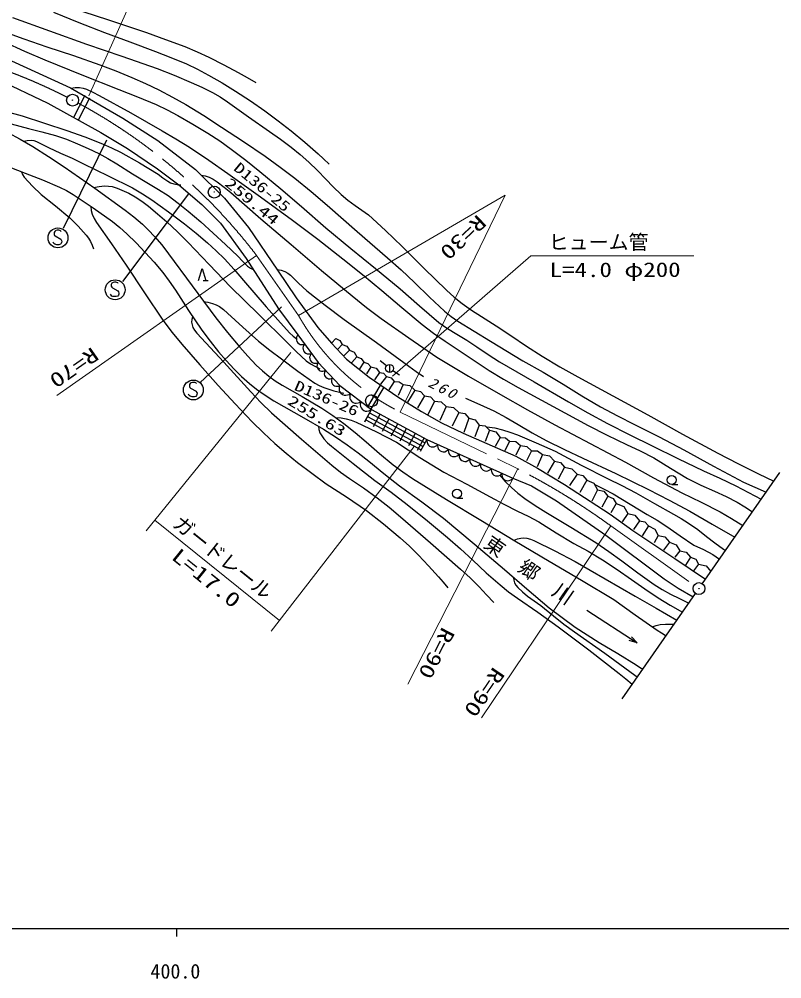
# Model space of a CAD drawing. Units: millimetres, scale not verified. Extents: x 40000 to 680000, y 20000 to 380000.
# Drawn here: x 448288 to 543756, y 198715 to 318874 of the extents above; entities that cross this region are included whole.
import ezdxf
from ezdxf.enums import TextEntityAlignment as Align

# ---------------------------------------------------------------- set-up
doc = ezdxf.new("R2010")
doc.units = ezdxf.units.MM
doc.header["$LTSCALE"] = 1000
doc.linetypes.add('CHAIN', pattern=[18.5, 12, -1.5, 3.5, -1.5])
for name, color, linetype, lineweight in [('M-BGD', 7, 'Continuous', 25), ('M-BGD-HTXT', 7, 'Continuous', 13), ('M-BMK', 2, 'CHAIN', 13), ('M-OTRS', 6, 'Continuous', 25), ('M-STR-STRC', 7, 'Continuous', 25), ('M-TTL-BAND', 7, 'Continuous', 25)]:
    doc.layers.add(name, color=color, linetype=linetype, lineweight=lineweight)
doc.layers.add('M-BMK-SRVR', color=7, linetype='Continuous')
doc.styles.add('ＭＳ ゴシック', font='')
doc.styles.get('ＭＳ ゴシック').set_extended_font_data('MS Gothic')

# ---------------------------------------------------------------- blocks, each defined once
blk = doc.blocks.new('BUHIN1')
at = {"color": 3, "linetype": 'Continuous', "lineweight": 25}
for radius in [746, 22.5]:
    blk.add_circle((0, 0), radius, dxfattribs=at)
blk = doc.blocks.new('BUHIN30')
at = {"color": 7, "linetype": 'Continuous', "lineweight": 25}
blk.add_lwpolyline([(-658, 289), (-675, 116), (-653, -47), (-588, -248), (-478, -391), (-345, -508), (-141, -598), (35, -616), (215, -601), (407, -513), (539, -418), (658, -289)], dxfattribs=at)
blk = doc.blocks.new('BUHIN31')
at = {"color": 7, "linetype": 'Continuous', "lineweight": 25}
blk.add_lwpolyline([(-633, 179), (-626, 20), (-585, -125), (-502, -299), (-384, -414), (-249, -504), (-52, -559), (110, -554), (270, -517), (433, -413), (541, -310), (633, -179)], dxfattribs=at)
blk = doc.blocks.new('BUHIN32')
at = {"color": 7, "linetype": 'Continuous', "lineweight": 25}
blk.add_lwpolyline([(-825, 93), (-784, -104), (-703, -276), (-563, -475), (-393, -595), (-206, -679), (50, -707), (251, -667), (443, -589), (625, -425), (738, -275), (825, -93)], dxfattribs=at)
blk = doc.blocks.new('BUHIN33')
at = {"color": 7, "linetype": 'Continuous', "lineweight": 25}
blk.add_lwpolyline([(-732, -82), (-658, -244), (-554, -377), (-394, -522), (-223, -592), (-45, -627), (182, -602), (348, -528), (499, -422), (624, -245), (692, -93), (732, 82)], dxfattribs=at)
blk = doc.blocks.new('BUHIN34')
at = {"color": 3, "linetype": 'Continuous', "lineweight": 25}
for radius in [746, 22.5]:
    blk.add_circle((0, 0), radius, dxfattribs=at)
blk = doc.blocks.new('BUHIN50')
at = {"color": 7, "linetype": 'Continuous', "lineweight": 25}
blk.add_line((-253, 428), (253, -428), dxfattribs=at)
blk.add_circle((0, 0), 498, dxfattribs=at)
blk = doc.blocks.new('BUHIN51')
at = {"color": 7, "linetype": 'Continuous', "lineweight": 25}
blk.add_line((506, -568), (1022, -263), dxfattribs=at)
blk.add_lwpolyline([(-14, -875), (-382, 646), (774, -410)], dxfattribs=at)
blk = doc.blocks.new('BUHIN52')
at = {"color": 7, "linetype": 'Continuous', "lineweight": 25}
blk.add_line((292, -494), (934, -114), dxfattribs=at)
blk.add_circle((0, 0), 574, dxfattribs=at)
blk = doc.blocks.new('BUHIN60')
at = {"color": 7, "linetype": 'Continuous', "lineweight": 25}
blk.add_lwpolyline([(-77, 891), (-174, 921), (-277, 911), (-403, 866), (-569, 767), (-687, 647), (-758, 496), (-758, 336), (-690, 209), (-637, 132), (-530, 50), (-420, 35), (367, 43), (489, -16), (611, -125), (677, -261), (700, -385), (681, -527), (543, -674), (296, -820), (179, -867), (48, -879), (-86, -849), (-235, -770)], dxfattribs=at)
blk.add_circle((0, 0), 1244, dxfattribs=at)

msp = doc.modelspace()

# ---------------------------------------------------------------- hatches: boundary and pattern name
at = {"layer": 'M-BGD'}
h = msp.add_hatch(dxfattribs=at)
h.set_pattern_fill('USER', color=256, style=0, pattern_type=2)
h.set_pattern_definition([(331.479, (492397, 270012), (238.74, 439.32), []), (61.48, (492397, 270012), (-2196.6, 1193.7), []), (61.48, (493256, 268976), (-2196.6, 1193.7), [])])
h.paths.add_polyline_path([(492397, 270012), (499337, 266240), (498485, 264732), (491537, 268481)])

# ---------------------------------------------------------------- linework, layer by layer
for p, q in [((446775, 313921), (454716, 310293)), ((445254, 311507), (451856, 308358)), ((454716, 310293), (461261, 306471)), ((456496, 309300), (455076, 306570)), ((457095, 308965), (455674, 306236)), ((451856, 308358), (458493, 304667)), ((461261, 306471), (465633, 303696)), ((458493, 304667), (461859, 302697)), ((465633, 303696), (470360, 300042)), ((461859, 302697), (465617, 300123)), ((465617, 300123), (468292, 298125)), ((470360, 300042), (474000, 296455)), ((468292, 298125), (471170, 295661)), ((471170, 295661), (473506, 293324)), ((474000, 296455), (476973, 292796)), ((473506, 293324), (476689, 288922)), ((476973, 292796), (480638, 287456)), ((476689, 288922), (480741, 282618)), ((480638, 287456), (482942, 284000)), ((482942, 284000), (485654, 280267)), ((480741, 282618), (483181, 279369)), ((485654, 280267), (487364, 278299)), ((483181, 279369), (485698, 275866)), ((487911, 278886), (487364, 278299)), ((487911, 278886), (488439, 278650)), ((487364, 278299), (489267, 276314)), ((488720, 278144), (488157, 277552)), ((488439, 278650), (488720, 278144)), ((488720, 278144), (489285, 277946)), ((489285, 277946), (489618, 277447)), ((489618, 277447), (488981, 276758)), ((489618, 277447), (490233, 277178)), ((490562, 276594), (489927, 275874)), ((490233, 277178), (490562, 276594)), ((490562, 276594), (491101, 276399)), ((491101, 276399), (491416, 275919)), ((485698, 275866), (488419, 273009)), ((489267, 276314), (492120, 274036)), ((491416, 275919), (490873, 275111)), ((491416, 275919), (491952, 275773)), ((492292, 275335), (491758, 274455)), ((491952, 275773), (492292, 275335)), ((492292, 275335), (492959, 275170)), ((492959, 275170), (493393, 274639)), ((494261, 275461), (493480, 276086)), ((492120, 274036), (495690, 271570)), ((493393, 274639), (492749, 273723)), ((493393, 274639), (493914, 274538)), ((494270, 274144), (493512, 273158)), ((493914, 274538), (494270, 274144)), ((494270, 274144), (494861, 273980)), ((494861, 273980), (495236, 273493)), ((495073, 274879), (495915, 274340)), ((488419, 273009), (492397, 270012)), ((493497, 273039), (491847, 270253)), ((493928, 272784), (492277, 269998)), ((495236, 273493), (494580, 272457)), ((495236, 273493), (495850, 273485)), ((496337, 273111), (495709, 271755)), ((495850, 273485), (496337, 273111)), ((496337, 273111), (497180, 273017)), ((497180, 273017), (497798, 272437)), ((495690, 271570), (498648, 269738)), ((497798, 272437), (496914, 270916)), ((497798, 272437), (498539, 272272)), ((499033, 271695), (498150, 270199)), ((498539, 272272), (499033, 271695)), ((499033, 271695), (499760, 271575)), ((499760, 271575), (500269, 271043)), ((500269, 271043), (499444, 269353)), ((500269, 271043), (501123, 270954)), ((501752, 270369), (500939, 268621)), ((501123, 270954), (501752, 270369)), ((501752, 270369), (502662, 270261)), ((491537, 268481), (492397, 270012)), ((492397, 270012), (499337, 266240)), ((498648, 269738), (501136, 268350)), ((503325, 269628), (502480, 267919)), ((502662, 270261), (503325, 269628)), ((503325, 269628), (504070, 269489)), ((504070, 269489), (504583, 268931)), ((501136, 268350), (503885, 267041)), ((504583, 268931), (503948, 267126)), ((504583, 268931), (505381, 268710)), ((505887, 268055), (505321, 266592)), ((505381, 268710), (505887, 268055)), ((505887, 268055), (506627, 267945)), ((503885, 267041), (510439, 264157)), ((507153, 267413), (506602, 265982)), ((506627, 267945), (507153, 267413)), ((507153, 267413), (507976, 267189)), ((507976, 267189), (508501, 266514)), ((499337, 266240), (498485, 264732)), ((499337, 266240), (510085, 261411)), ((508501, 266514), (507891, 265369)), ((508501, 266514), (509167, 266462)), ((509669, 266020), (509097, 264835)), ((509167, 266462), (509669, 266020)), ((509669, 266020), (510441, 265990)), ((510441, 265990), (511040, 265503)), ((511040, 265503), (510439, 264285)), ((511040, 265503), (511853, 265387)), ((512433, 264807), (511812, 263553)), ((511853, 265387), (512433, 264807)), ((512433, 264807), (513193, 264810)), ((513804, 264357), (513139, 262836)), ((513193, 264810), (513804, 264357)), ((513804, 264357), (514680, 264200)), ((510439, 264157), (513188, 262664)), ((515287, 263548), (514436, 262012)), ((514680, 264200), (515287, 263548)), ((515287, 263548), (516059, 263368)), ((516059, 263368), (516568, 262761)), ((513188, 262664), (516539, 260596)), ((516568, 262761), (515748, 261280)), ((516568, 262761), (517490, 262582)), ((517490, 262582), (518119, 261885)), ((533815, 248195), (543514, 262110)), ((510085, 261411), (512413, 260440)), ((518119, 261885), (517197, 260496)), ((518119, 261885), (518845, 261728)), ((519332, 261166), (518478, 259626)), ((518845, 261728), (519332, 261166)), ((519332, 261166), (520220, 260788)), ((520220, 260788), (520703, 259953)), ((512413, 260440), (515542, 258544)), ((516539, 260596), (522266, 256890)), ((520703, 259953), (519988, 258513)), ((520703, 259953), (521478, 259762)), ((521478, 259762), (521984, 259144)), ((515542, 258544), (521737, 254277)), ((521984, 259144), (521239, 257765)), ((521984, 259144), (522665, 258859)), ((522665, 258859), (523040, 258222)), ((523040, 258222), (522338, 257079)), ((523040, 258222), (523976, 257848)), ((523976, 257848), (524500, 256986)), ((522266, 256890), (525120, 254848)), ((524500, 256986), (523772, 255935)), ((524500, 256986), (525373, 256766)), ((525938, 256065), (525175, 254973)), ((525373, 256766), (525938, 256065)), ((525938, 256065), (526605, 255938)), ((526605, 255938), (527063, 255436)), ((525120, 254848), (530382, 251339)), ((527063, 255436), (526261, 254195)), ((527063, 255436), (527872, 255031)), ((527872, 255031), (528276, 254222)), ((521737, 254277), (529037, 248810)), ((528276, 254222), (527786, 253323)), ((528276, 254222), (529122, 254042)), ((529122, 254042), (529692, 253391)), ((529692, 253391), (528930, 252392)), ((529692, 253391), (530527, 253057)), ((530527, 253057), (530995, 252290)), ((530995, 252290), (530364, 251492)), ((530382, 251339), (534198, 248744)), ((530995, 252290), (531796, 252132)), ((532343, 251526), (531707, 250516)), ((531796, 252132), (532343, 251526)), ((532343, 251526), (532984, 251252)), ((532984, 251252), (533332, 250649)), ((533332, 250649), (532698, 249799)), ((533332, 250649), (534276, 250440)), ((534276, 250440), (534884, 249729)), ((529037, 248810), (530775, 247640)), ((530775, 247640), (532668, 246549)), ((523774, 233790), (532957, 246965)), ((519328, 244882), (525634, 240769))]:
    msp.add_line(p, q, dxfattribs=at)
for points in [[(452564, 319746), (455742, 318443), (458950, 317193), (462152, 316039), (465344, 314824), (467290, 314072), (469213, 313265), (470612, 312602), (471993, 311881), (473696, 310896), (475378, 309853), (477231, 308653), (479057, 307399), (480703, 306167), (482320, 304880), (484037, 303477), (485722, 302021), (486400, 301386), (487073, 300731)], [(454728, 320328), (459470, 318791), (464206, 317194), (466622, 316345), (469027, 315437), (470550, 314802), (472047, 314113), (473890, 313175), (475704, 312185), (476809, 311562), (477919, 310930)], [(447463, 319094), (452077, 317403), (456723, 315764), (461157, 314251), (465579, 312679), (467697, 311853), (469808, 310965), (471148, 310354), (472469, 309686), (473432, 309139), (474363, 308541), (476974, 306643), (479622, 304793), (481004, 303844), (482351, 302846), (483460, 301944), (484538, 300990), (485616, 299946), (486659, 298853), (487596, 297869), (488579, 296923), (489435, 296209), (490339, 295534), (491178, 294950), (492027, 294378)], [(445994, 317442), (448851, 316404), (451727, 315422), (455070, 314319), (458388, 313160), (460398, 312405), (462387, 311593), (464086, 310837), (465758, 310028), (467473, 309127), (469160, 308174), (471411, 306797), (473630, 305370), (476375, 303565), (479094, 301706), (480952, 300357), (482782, 298954), (484836, 297285), (486851, 295568), (490599, 292275), (494376, 289005), (496094, 287481), (497771, 285913), (499634, 284084), (501543, 282295), (502357, 281656), (503217, 281058), (507273, 278555), (511357, 276105), (513889, 274676), (516399, 273191), (518717, 271731), (521073, 270317), (523171, 269196), (525309, 268122), (528418, 266558), (531498, 264940), (535209, 262903), (538953, 260916), (540370, 260270), (541803, 259655)], [(446396, 316052), (448938, 314885), (451505, 313772), (456123, 311908), (460759, 310058), (463095, 309150), (465417, 308184), (466795, 307524), (468148, 306809), (470041, 305724), (471902, 304588), (473384, 303624), (474832, 302611), (476648, 301240), (478428, 299819), (481057, 297637), (483646, 295409), (486694, 292768), (489791, 290163), (492900, 287662), (495969, 285117), (498382, 282970), (500830, 280874), (501921, 280141), (503057, 279451), (504332, 278680), (505574, 277858), (506988, 276883), (508433, 275959), (512749, 273473), (517068, 270964), (519488, 269578), (521936, 268244), (524719, 266817), (527528, 265443), (530733, 263860), (533965, 262331), (536004, 261408), (538016, 260431), (539600, 259603), (541174, 258754)], [(454768, 310255), (455292, 310311), (455833, 310307), (456279, 310242), (456709, 310117), (457512, 309753), (458304, 309328), (462254, 307147), (466176, 304913), (467900, 303906), (469602, 302841), (472025, 301217), (474424, 299536), (478484, 296640), (482519, 293694), (485682, 291314), (488816, 288881), (491267, 286924), (493688, 284914), (496184, 282768), (498723, 280664), (500156, 279579), (501624, 278543), (504360, 276701), (507136, 274903), (508925, 273809), (510746, 272766), (515123, 270371), (519516, 267983), (521889, 266770), (524299, 265606), (526036, 264810), (527753, 263957), (529840, 262643), (531957, 261382), (533636, 260542), (535345, 259755), (536772, 259099), (538168, 258391), (539135, 257816), (540086, 257191)], [(446647, 307334), (448662, 306753), (451474, 305872), (454267, 304935), (456492, 304131), (458697, 303270), (459833, 302780), (460952, 302231), (463345, 300883), (465697, 299489), (466273, 299008), (466886, 298574), (467243, 298394), (467627, 298269), (468066, 298190), (468515, 298142)], [(447287, 305759), (449439, 305204), (451134, 304790), (452814, 304318), (454208, 303831), (455593, 303283), (456929, 302696), (458238, 302054), (459378, 301433), (460496, 300756), (462470, 299506), (464476, 298308), (465720, 297569), (466931, 296780), (468199, 295842), (469439, 294850), (471030, 293498), (472581, 292101), (474131, 290679), (475642, 289211), (476241, 288559), (476883, 287949), (477226, 287716), (477594, 287518)], [(446849, 304699), (448424, 303852), (449978, 302947), (451972, 301684), (453932, 300372), (457762, 297701), (461563, 294978), (462658, 294119), (463715, 293213), (464495, 292469), (465231, 291683), (466128, 290612), (466986, 289493), (469928, 285466), (472914, 281465), (474377, 279629), (475894, 277822), (476906, 276674), (477968, 275561), (478726, 274850), (479531, 274177), (480345, 273584), (481202, 273035), (483695, 271630), (486163, 270171), (487562, 269233), (488929, 268245), (490342, 267132), (491726, 265966), (493401, 264492), (495112, 263068), (496297, 262187), (497519, 261355), (501783, 258743), (506058, 256149), (510331, 253577), (514625, 251017), (518684, 248644), (522718, 246216), (525405, 244271), (528135, 242370), (528693, 242017), (529261, 241662)], [(448851, 303608), (449303, 303694), (449768, 303722), (450119, 303676), (450469, 303569), (451959, 302806), (453471, 302100), (454905, 301465), (456333, 300767), (459422, 299280), (462483, 297740), (463706, 297020), (464898, 296250), (466961, 294772), (468996, 293239), (470442, 292078), (471858, 290864), (472935, 289884), (473977, 288854), (475194, 287520), (476374, 286137), (479225, 282844), (482125, 279586), (482599, 279191), (483086, 278811)], [(444402, 301406), (449053, 299581), (451207, 298741), (453337, 297846), (454208, 297406), (455052, 296912), (457531, 295250), (459969, 293542), (460883, 292802), (461760, 292015), (462922, 290872), (464051, 289678), (465174, 288438), (466255, 287154), (467080, 286063), (467862, 284929), (469480, 282415), (471153, 279928), (472179, 278551), (473253, 277209), (474196, 276121), (475183, 275072), (476137, 274144), (477131, 273260), (478010, 272551), (478934, 271886), (480163, 271101), (481425, 270367), (483912, 268973), (486375, 267523), (487880, 266574), (489352, 265575), (490716, 264578), (492042, 263534), (493951, 261971), (495905, 260449), (498679, 258436), (501416, 256375), (505240, 253177), (509052, 249954), (511818, 247546), (514623, 245184), (516241, 243947), (517897, 242758), (519374, 241767), (520893, 240822), (523217, 239450), (525517, 238021), (525927, 237752), (526344, 237476)], [(448574, 299774), (448707, 299408), (448894, 299073), (449959, 297978), (451056, 296936), (452850, 295495), (454612, 294002), (455662, 292945), (456677, 291838), (456975, 291454), (457220, 291038), (457411, 290591), (457574, 290128)], [(471055, 299351), (471564, 299253), (472055, 299096), (472581, 298828), (473081, 298506), (473950, 297861), (474786, 297164), (478553, 293892), (482344, 290641), (486145, 287415), (489985, 284214), (491777, 282791), (493604, 281415), (497070, 278962), (500577, 276553), (504528, 274191), (508524, 271873), (511922, 269947), (515358, 268069), (519773, 265744), (524182, 263387), (527693, 261459), (531238, 259580), (533655, 258402), (536042, 257171), (537474, 256339), (538890, 255476)], [(457610, 297816), (458287, 297937), (458985, 298001), (459453, 297984), (459923, 297905), (460546, 297720), (461153, 297477), (461994, 297073), (462801, 296619), (463642, 296067), (464458, 295459), (465622, 294506), (466759, 293497), (468109, 292236), (469423, 290926), (472053, 288137), (474735, 285381), (478289, 281884), (481833, 278372), (483008, 277216), (484231, 276097), (484740, 275736), (485292, 275418), (485611, 275253), (485943, 275089)], [(457244, 295414), (457301, 294932), (457419, 294462), (457655, 293922), (457945, 293409), (459848, 290755), (461695, 288075), (463962, 284612), (466281, 281181), (467450, 279659), (468667, 278173), (470912, 275579), (473208, 273018), (475311, 270720), (477458, 268463), (478858, 267081), (480306, 265735), (481696, 264536), (483125, 263383), (484908, 262014), (486735, 260687), (489272, 259052), (491772, 257368), (493896, 255668), (495979, 253925), (497151, 252870), (498288, 251765), (499546, 250439), (500766, 249063), (501354, 248381), (501945, 247690)], [(492027, 294378), (494155, 292414), (496240, 290407), (498978, 287652), (501764, 284933), (502732, 284085), (503738, 283284), (504928, 282447), (506155, 281657), (508018, 280485), (509847, 279264), (511777, 277945), (513747, 276671), (515958, 275364), (518209, 274104), (522585, 271711), (526973, 269321), (531344, 266921), (535733, 264538), (538269, 263224), (540831, 261965), (541794, 261503), (542767, 261038)], [(480567, 287548), (481070, 287447), (481545, 287290), (481911, 287086), (482249, 286828), (483254, 285821), (484294, 284864), (486609, 283048), (488971, 281271), (493030, 278379), (497063, 275435), (497969, 274778), (498898, 274150)], [(471341, 283509), (471923, 283431), (472494, 283293), (472932, 283124), (473352, 282896), (473876, 282514), (474374, 282076), (476290, 280290), (478242, 278552), (479654, 277426), (481110, 276342), (483171, 274808), (485279, 273316), (485834, 273003), (486415, 272744), (487666, 272358), (488935, 272030)], [(469973, 281577), (469892, 281260), (469870, 280925), (469925, 280599), (470039, 280288), (470251, 279917), (470515, 279578), (473907, 275912), (477279, 272223), (478546, 270877), (479863, 269566), (483618, 266282), (487405, 263019), (488498, 262166), (489626, 261360), (491385, 260181), (493116, 258947), (494590, 257786), (496027, 256578), (499767, 253288), (503542, 250008), (504724, 248916), (505862, 247783), (506793, 246809), (507721, 245817)], [(504158, 271413), (505939, 270643), (507701, 269816), (509232, 268997), (510744, 268119), (512487, 267098), (514257, 266130), (516540, 264998), (518859, 263916), (522963, 261985), (527050, 259995), (529646, 258663), (532223, 257272), (535056, 255663), (537872, 254016)], [(487911, 269012), (488575, 268960), (489234, 268848), (489849, 268671), (490453, 268434), (493004, 267187), (495518, 265890), (498460, 263999), (501430, 262162), (504346, 260642), (507240, 259065), (508944, 258146), (510678, 257279), (512010, 256631), (513321, 255927), (515510, 254561), (517739, 253242), (519529, 252243), (521296, 251188), (523134, 249980), (524940, 248722), (526595, 247552), (528284, 246433), (529797, 245516), (531328, 244628)], [(485736, 267900), (485808, 267485), (485941, 267081), (486155, 266697), (486423, 266342), (486890, 265844), (487396, 265392), (490102, 263231), (492829, 261130), (494864, 259636), (496872, 258088), (499404, 256053), (501906, 253964), (503515, 252572), (505083, 251134), (506760, 249560), (508482, 248026), (509562, 247173), (510681, 246368), (513231, 244607), (515744, 242798), (519596, 239890), (523408, 236936), (524222, 236277), (525042, 235608)], [(506814, 267846), (507811, 267689), (508793, 267474), (509724, 267181), (510649, 266826), (513026, 265832), (515369, 264786), (518639, 263044), (521940, 261355), (523729, 260486), (525490, 259565), (527820, 258210), (530184, 256907), (531155, 256369), (532094, 255781), (533223, 254972), (534326, 254109), (535364, 253296), (536436, 252532), (536568, 252442), (536708, 252346)], [(508410, 261805), (509137, 260995), (509914, 260221), (510728, 259528), (511589, 258874), (512886, 257975), (514215, 257126), (517360, 255263), (520470, 253351), (522112, 252235), (523729, 251064), (525740, 249564), (527797, 248104), (528794, 247476), (529828, 246896), (530966, 246317), (532119, 245761)], [(520369, 260594), (521524, 260046), (522650, 259443), (524766, 258133), (526912, 256874), (528150, 256142), (529357, 255359), (531036, 254163), (532743, 253020), (533943, 252452), (535111, 251831), (535541, 251560), (535966, 251281)], [(510254, 253638), (510659, 253796), (511088, 253898), (511459, 253924), (511835, 253890), (512285, 253766), (512731, 253580), (515344, 252296), (517890, 250978), (521633, 248787), (525413, 246644), (528024, 245141), (530634, 243631)], [(510157, 248942), (510192, 248622), (510287, 248313), (510477, 247998), (510724, 247710), (511308, 247153), (511927, 246645), (513571, 245440), (515187, 244180), (516468, 243139), (517792, 242142), (521585, 239473), (525350, 236750), (525508, 236627), (525666, 236504)], [(527539, 242770), (528023, 242948), (528525, 243068), (529181, 243129), (529850, 243131), (530040, 243126), (530240, 243120)], [(524954, 241556), (525634, 240769), (524641, 241077)]]:
    msp.add_lwpolyline(points, dxfattribs=at)
at = {"layer": 'M-BGD-HTXT'}
for p, q in [((466443, 330379), (456997, 309295)), ((483267, 281754), (509124, 296854)), ((495992, 269684), (509124, 296854)), ((478009, 289271), (453006, 271744)), ((495006, 274185), (512325, 289245)), ((512325, 289245), (532738, 289245)), ((482296, 277149), (464203, 254788)), ((497753, 265373), (479841, 242229)), ((510695, 262574), (496948, 235599)), ((465287, 256126), (480895, 243591)), ((522343, 255436), (506156, 231409))]:
    msp.add_line(p, q, dxfattribs=at)
at = {"layer": 'M-BMK'}
for p, q in [((478009, 289271), (483267, 281754)), ((495992, 269684), (510695, 262574)), ((522343, 255436), (532775, 248015))]:
    msp.add_line(p, q, dxfattribs=at)
for centre, radius, start, end in [((422549, 246999), 69741, 62.90833, 71.97437), ((422549, 246999), 69741, 37.27637, 61.67603), ((509449, 296614), 30106, 209.578, 243.44849), ((471044, 184801), 87298, 54.01123, 62.98633)]:
    msp.add_arc(centre, radius, start, end, dxfattribs=at)
at = {"layer": 'M-OTRS'}
for radius in [746, 22.5]:
    msp.add_circle((533386, 247580), radius, dxfattribs=at)
at = {"layer": 'M-STR-STRC'}
for p, q in [((459221, 303739), (453801, 292676)), ((469479, 297002), (461222, 286042)), ((481111, 282868), (470943, 273366))]:
    msp.add_line(p, q, dxfattribs=at)
at = {"layer": 'M-TTL-BAND'}
for p, q in [((40000, 205000), (579000, 205000)), ((468000, 205000), (468000, 204000))]:
    msp.add_line(p, q, dxfattribs=at)

# ---------------------------------------------------------------- block references
at = {"layer": 'M-BGD', "rotation": 329.42002}
for name, p in [('BUHIN51', (471190, 286900)), ('BUHIN30', (483601, 278785)), ('BUHIN30', (484440, 277617)), ('BUHIN30', (485279, 276450)), ('BUHIN31', (486152, 275390)), ('BUHIN50', (494652, 275149)), ('BUHIN31', (487059, 274437)), ('BUHIN31', (487966, 273485)), ('BUHIN32', (489082, 272509)), ('BUHIN32', (490408, 271510)), ('BUHIN32', (491734, 270511)), ('BUHIN33', (500009, 265938)), ('BUHIN33', (501352, 265335)), ('BUHIN33', (502696, 264731)), ('BUHIN33', (504039, 264127)), ('BUHIN33', (505383, 263524)), ('BUHIN33', (506726, 262920)), ('BUHIN33', (508070, 262316)), ('BUHIN33', (509413, 261712)), ('BUHIN52', (529973, 261177)), ('BUHIN52', (503090, 259466))]:
    msp.add_blockref(name, p, dxfattribs=at)
at = {"layer": 'M-BMK-SRVR', "rotation": 329.42002}
for name, p in [('BUHIN34', (454972, 308735)), ('BUHIN1', (472705, 297219)), ('BUHIN1', (492394, 271088))]:
    msp.add_blockref(name, p, dxfattribs=at)
at = {"layer": 'M-STR-STRC', "rotation": 329.42002}
for p in [(453144, 291493), (460303, 284991), (470089, 272447)]:
    msp.add_blockref('BUHIN60', p, dxfattribs=at)

# ---------------------------------------------------------------- texts
at = {"layer": 'M-BGD-HTXT', "style": 'ＭＳ ゴシック'}
for s, height, rotation, width, p in [('D136-25', 1320, 320.3, 1.35, (474772, 299747)), ('259.44', 1320, 320.5, 1.5, (473653, 297831)), ('R=30', 1833, 223.6, 1.35, (505300, 294918)), ('L=4.0 φ200', 1833, 0.1, 1.25, (514697, 286024)), ('R=70', 1833, 215, 1.35, (457080, 278358)), ('D136-26', 1320, 336.7, 1.35, (482461, 272116)), ('255.63', 1320, 328.9, 1.5, (481542, 270400)), ('L=17.0', 1833, 321.1, 1.35, (466874, 250931)), ('R=90', 1833, 242.9, 1.35, (500774, 243127)), ('R=90', 1833, 235.8, 1.35, (507211, 238192))]:
    msp.add_text(s, height=height, rotation=rotation, dxfattribs=dict(at, width=width)).set_placement(p, align=Align.BOTTOM_LEFT)
for s, rotation, p in [('ヒューム管', 0.1, (514574, 289483)), ('ガードレール', 321.3, (467025, 255032))]:
    msp.add_text(s, height=1833, rotation=rotation, dxfattribs=at).set_placement(p, align=Align.BOTTOM_LEFT)
at = {"layer": 'M-BGD-HTXT', "attachment_point": 7, "style": 'ＭＳ ゴシック'}
for s, insert, char_height, rotation in [('\\T1.33;\\W1.1;\\Q15;260', (499354, 272917), 1320, 332.9), ('\\T2.08;東郷川', (506166, 252652), 1833, 325.2)]:
    msp.add_mtext(s, dxfattribs=dict(at, insert=insert, char_height=char_height, rotation=rotation))
at = {"layer": 'M-TTL-BAND', "style": 'ＭＳ ゴシック'}
msp.add_text('400.0', height=1833, dxfattribs=at).set_placement((467844, 198195), align=Align.BOTTOM_CENTER)

doc.saveas('drawing.dxf')
